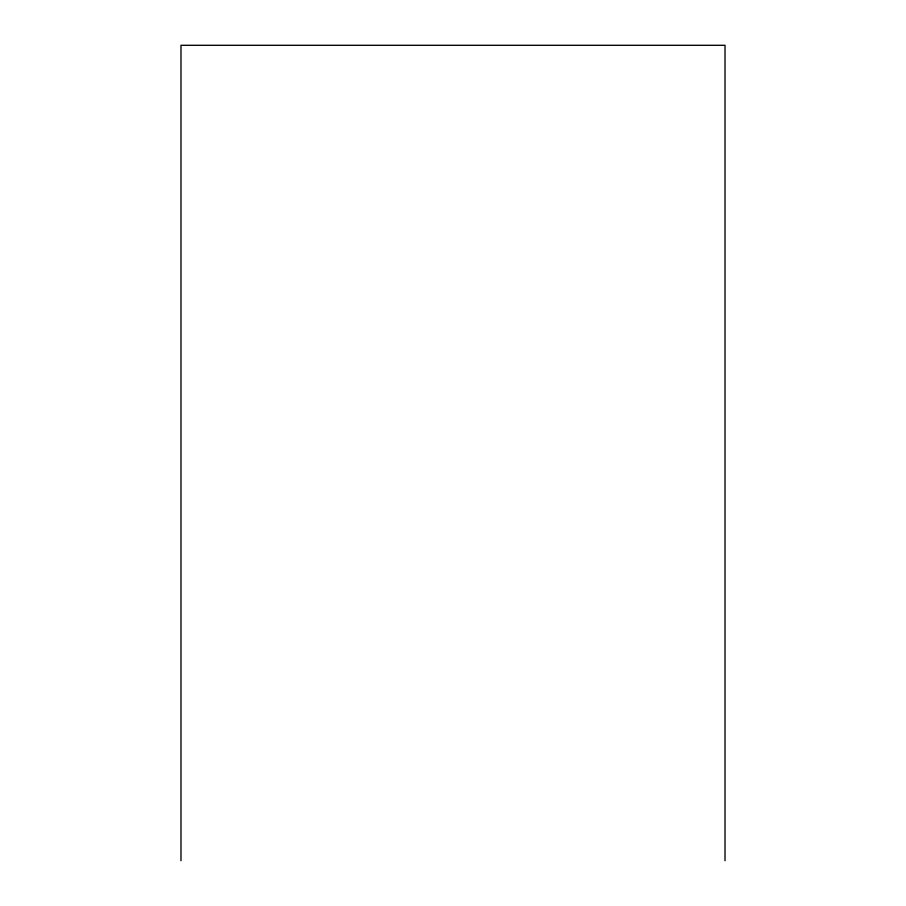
<?xml version="1.0" encoding="UTF-8"?>
<svg xmlns="http://www.w3.org/2000/svg" width="906" height="906" viewBox="0 0 906 906"><rect width="100%" height="100%" fill="white"/><g stroke="black" fill="none" stroke-linecap="round" stroke-linejoin="round"><path stroke-width="1.36" d="M725.015 860.7L725.015 45.3L180.985 45.3L180.985 860.7"/></g></svg>
